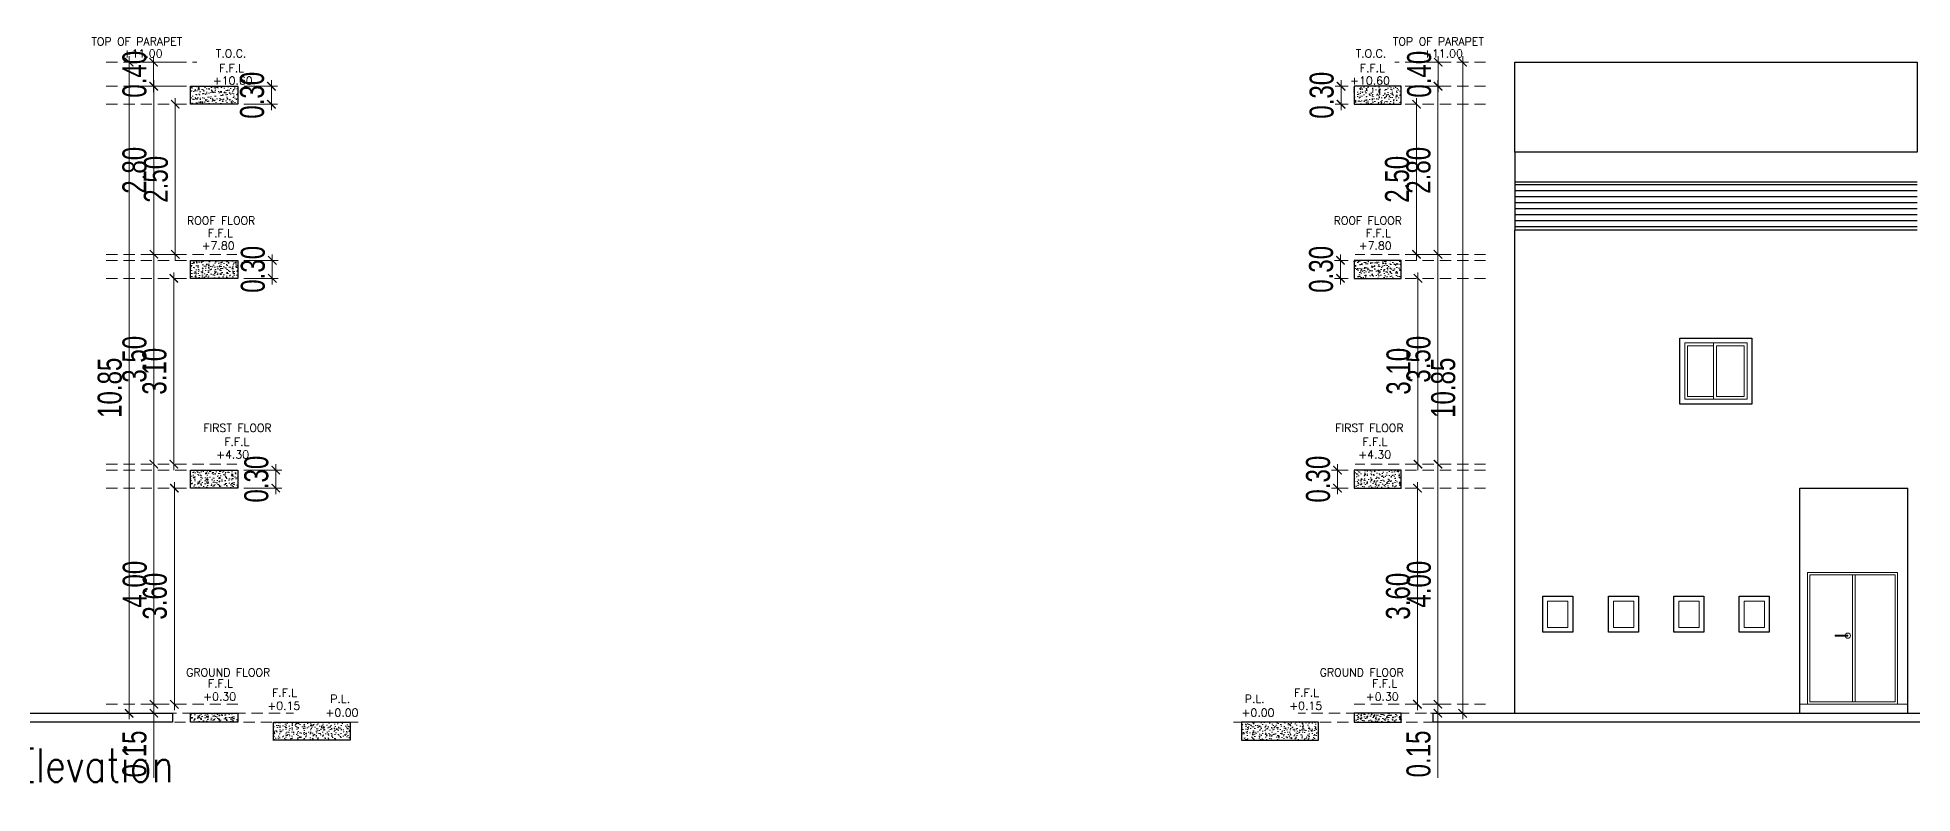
# Model space of a CAD drawing. Header units: millimetres. Extents: x -401 to 2889, y -234 to 146.
# Drawn here: x -353.53 to -322.3, y -150.54 to -137.95 of the extents above; entities that cross this region are included whole.
import ezdxf

# ---------------------------------------------------------------- set-up
doc = ezdxf.new("R2010")
doc.units = ezdxf.units.MM
doc.header["$LTSCALE"] = 3
doc.header["$MEASUREMENT"] = 0
for name, pattern in [('CACHE2', [0.1875, 0.125, -0.0625]), ('CONTINU', [0]), ('HIDDEN2', [0.1875, 0.125, -0.0625])]:
    doc.linetypes.add(name, pattern=pattern)
doc.layers.get('0').update_dxf_attribs({"color": 3, "lineweight": 9})
for name, color, linetype, lineweight in [('DIM-IN', 1, 'Continuous', 0), ('Drw - Arch - brick (0.30)', 30, 'CONTINU', 30), ('Drw - Arch - Glass (0.15)', 142, 'CONTINU', 15), ('Drw - Arch - Hidden (0.15)', 6, 'CACHE2', 15), ('Drw - Arch - Stairs (0.15)', 3, 'CONTINU', 15), ('hatch 2', 251, 'Continuous', 0), ('text', 7, 'Continuous', 0)]:
    doc.layers.add(name, color=color, linetype=linetype, lineweight=lineweight)
doc.styles.add('Drwazah english', font='sosa.shx', dxfattribs={"width": 0.75})
doc.styles.add('SIMPLEX8', font='simplex.shx', dxfattribs={"height": 8})
doc.styles.get("Standard").update_dxf_attribs({"font": 'simplex.shx', "width": 0.8})
doc.dimstyles.new('Arch 1-200m', dxfattribs={"dimscale": 2, "dimtxt": 0.2, "dimasz": 0.07, "dimexe": 0.05, "dimexo": 0.05, "dimgap": 0.03, "dimtad": 1, "dimzin": 1, "dimdsep": 46, "dimtxsty": 'Drwazah english', "dimblk": 'ARCHTICK', "dimcen": 0, "dimdle": 0.05, "dimclrd": 16, "dimclre": 16, "dimclrt": 16, "dimaunit": 2, "dimazin": 0, "dimtfac": 1, "dimtmove": 0, "dimatfit": 0, "dimldrblk": 'ARCHTICK', "dimfxl": 0.18, "dimtolj": 1, "dimtzin": 0, "dimlwd": 0, "dimlwe": 9, "dimarcsym": 2})
pattern_1 = [(50, (-256.1287, 0), (0.14345204, -0.01255043), [0.015, -0.165]), (355, (-256.1287, 0), (-0.02775027, 0.15043843), [0.012, -0.132]), (100.45144, (-256.11674, -0.00105), (0.11570177, 0.137888), [0.01274804, -0.14022842]), (46.1842, (-256.1287, 0.04), (0.21344827, -0.03310386), [0.0225, -0.2475]), (96.63564, (-256.1109, 0.03724), (0.1869324, 0.19482372), [0.01912207, -0.21034275]), (351.18416, (-256.1287, 0.04), (0.1869324, 0.19482372), [0.018, -0.198]), (21, (-256.1087, 0.03), (0.11938141, -0.08052378), [0.015, -0.165]), (326, (-256.1087, 0.03), (0.04866307, 0.14503001), [0.012, -0.132]), (71.451445, (-256.09875, 0.02329), (0.16804448, 0.06450623), [0.01274804, -0.14022842]), (37.5, (-256.128695, 0), (0.002431971, 0.066578771), [0, -0.1304, 0, -0.134, 0, -0.1325]), (7.5, (-256.128695, 0), (0.052613907, 0.078882342), [0, -0.0764, 0, -0.1274, 0, -0.0505]), (327.5, (-256.173295, 0), (0.106764487, -0.004510974), [0, -0.05, 0, -0.156, 0, -0.207]), (317.5, (-256.193295, 0), (0.116637234, 0.020020996), [0, -0.065, 0, -0.1036, 0, -0.147])]
pattern_2 = [(50, (-235.42123, 0), (0.14345204, -0.01255043), [0.015, -0.165]), (355, (-235.42123, 0), (-0.02775027, 0.15043843), [0.012, -0.132]), (100.45144, (-235.40927, -0.00105), (0.11570177, 0.137888), [0.01274804, -0.14022842]), (46.1842, (-235.42123, 0.04), (0.21344827, -0.03310386), [0.0225, -0.2475]), (96.63564, (-235.40344, 0.03724), (0.1869324, 0.19482372), [0.01912207, -0.21034275]), (351.18416, (-235.42123, 0.04), (0.1869324, 0.19482372), [0.018, -0.198]), (21, (-235.40123, 0.03), (0.11938141, -0.08052378), [0.015, -0.165]), (326, (-235.40123, 0.03), (0.04866307, 0.14503001), [0.012, -0.132]), (71.451445, (-235.39128, 0.02329), (0.16804448, 0.06450623), [0.01274804, -0.14022842]), (37.5, (-235.421225, 0), (0.002431971, 0.066578771), [0, -0.1304, 0, -0.134, 0, -0.1325]), (7.5, (-235.421225, 0), (0.052613907, 0.078882342), [0, -0.0764, 0, -0.1274, 0, -0.0505]), (327.5, (-235.465825, 0), (0.106764487, -0.004510974), [0, -0.05, 0, -0.156, 0, -0.207]), (317.5, (-235.485825, 0), (0.116637234, 0.020020996), [0, -0.065, 0, -0.1036, 0, -0.147])]

# ---------------------------------------------------------------- blocks, each defined once
blk = doc.blocks.new('_ArchTick')
at = {"color": 0, "linetype": 'ByBlock', "const_width": 0.15}
blk.add_lwpolyline([(-0.5, -0.5), (0.5, 0.5)], dxfattribs=at)
blk = doc.blocks.new('*D307')
at = {"layer": 'Defpoints', "color": 0, "transparency": 16777216}
for p in [(-351.591, -145.058), (-351.591, -145.058), (-351.719, -149.058)]:
    blk.add_point(p, dxfattribs=at)
at = {"layer": 'DIM-IN', "color": 16, "lineweight": 0, "transparency": 16777216}
blk.add_line((-351.591, -149.158), (-351.591, -144.958), dxfattribs=at)
at = {"layer": 'DIM-IN', "color": 16, "lineweight": 9, "transparency": 16777216}
blk.add_line((-351.619, -149.058), (-351.491, -149.058), dxfattribs=at)
at = {"layer": 'DIM-IN', "color": 16, "lineweight": 0, "transparency": 16777216, "xscale": 0.14, "yscale": 0.14, "zscale": 0.14}
for p, rotation in [((-351.591, -145.058), 90), ((-351.591, -149.058), 270)]:
    blk.add_blockref('_ArchTick', p, dxfattribs=dict(at, rotation=rotation))
at = {"layer": 'DIM-IN', "color": 16, "transparency": 16777216, "insert": (-351.908, -147.058), "char_height": 0.4, "attachment_point": 5, "rotation": 90, "style": 'Drwazah english'}
blk.add_mtext('\\A1;4.00', dxfattribs=at)
blk = doc.blocks.new('*D308')
at = {"layer": 'Defpoints', "color": 0, "transparency": 16777216}
for p in [(-351.591, -149.208), (-351.37, -149.058), (-351.37, -149.208)]:
    blk.add_point(p, dxfattribs=at)
at = {"layer": 'DIM-IN', "color": 16, "lineweight": 0, "transparency": 16777216}
for p, q in [((-351.591, -149.058), (-351.591, -148.918)), ((-351.591, -149.058), (-351.591, -149.208)), ((-351.591, -149.208), (-351.591, -150.283))]:
    blk.add_line(p, q, dxfattribs=at)
at = {"layer": 'DIM-IN', "color": 16, "lineweight": 9, "transparency": 16777216}
for p, q in [((-351.47, -149.058), (-351.691, -149.058)), ((-351.47, -149.208), (-351.691, -149.208))]:
    blk.add_line(p, q, dxfattribs=at)
at = {"layer": 'DIM-IN', "color": 16, "lineweight": 0, "transparency": 16777216, "xscale": 0.14, "yscale": 0.14, "zscale": 0.14}
for p, rotation in [((-351.591, -149.058), 270), ((-351.591, -149.208), 90)]:
    blk.add_blockref('_ArchTick', p, dxfattribs=dict(at, rotation=rotation))
at = {"layer": 'DIM-IN', "color": 16, "transparency": 16777216, "insert": (-351.913, -149.886), "char_height": 0.4, "attachment_point": 5, "rotation": 90, "style": 'Drwazah english'}
blk.add_mtext('\\A1;0.15', dxfattribs=at)
blk = doc.blocks.new('*D309')
at = {"layer": 'Defpoints', "color": 0, "transparency": 16777216}
for p in [(-351.082, -138.363), (-351.596, -138.763), (-351.012, -138.763)]:
    blk.add_point(p, dxfattribs=at)
at = {"layer": 'DIM-IN', "color": 16, "lineweight": 0, "transparency": 16777216}
blk.add_line((-351.596, -138.263), (-351.596, -138.863), dxfattribs=at)
at = {"layer": 'DIM-IN', "color": 16, "lineweight": 9, "transparency": 16777216}
for p, q in [((-351.182, -138.363), (-351.696, -138.363)), ((-351.112, -138.763), (-351.696, -138.763))]:
    blk.add_line(p, q, dxfattribs=at)
at = {"layer": 'DIM-IN', "color": 16, "lineweight": 0, "transparency": 16777216, "xscale": 0.14, "yscale": 0.14, "zscale": 0.14}
for p, rotation in [((-351.596, -138.363), 90), ((-351.596, -138.763), 270)]:
    blk.add_blockref('_ArchTick', p, dxfattribs=dict(at, rotation=rotation))
at = {"layer": 'DIM-IN', "color": 16, "transparency": 16777216, "insert": (-351.913, -138.563), "char_height": 0.4, "attachment_point": 5, "rotation": 90, "style": 'Drwazah english'}
blk.add_mtext('\\A1;0.40', dxfattribs=at)
blk = doc.blocks.new('*D303')
at = {"layer": 'Defpoints', "color": 0, "transparency": 16777216}
for p in [(-351.601, -141.563), (-351.591, -141.563), (-351.591, -145.058)]:
    blk.add_point(p, dxfattribs=at)
at = {"layer": 'DIM-IN', "color": 16, "lineweight": 0, "transparency": 16777216}
blk.add_line((-351.591, -145.158), (-351.591, -141.463), dxfattribs=at)
at = {"layer": 'DIM-IN', "color": 16, "lineweight": 9, "transparency": 16777216}
blk.add_line((-351.501, -141.563), (-351.491, -141.563), dxfattribs=at)
at = {"layer": 'DIM-IN', "color": 16, "lineweight": 0, "transparency": 16777216, "xscale": 0.14, "yscale": 0.14, "zscale": 0.14}
for p, rotation in [((-351.591, -141.563), 90), ((-351.591, -145.058), 270)]:
    blk.add_blockref('_ArchTick', p, dxfattribs=dict(at, rotation=rotation))
at = {"layer": 'DIM-IN', "color": 16, "transparency": 16777216, "insert": (-351.913, -143.311), "char_height": 0.4, "attachment_point": 5, "rotation": 90, "style": 'Drwazah english'}
blk.add_mtext('\\A1;3.50', dxfattribs=at)
blk = doc.blocks.new('*D304')
at = {"layer": 'Defpoints', "color": 0, "transparency": 16777216}
for p in [(-351.591, -138.763), (-351.583, -138.763), (-351.21, -141.563)]:
    blk.add_point(p, dxfattribs=at)
at = {"layer": 'DIM-IN', "color": 16, "lineweight": 0, "transparency": 16777216}
blk.add_line((-351.591, -141.663), (-351.591, -138.663), dxfattribs=at)
at = {"layer": 'DIM-IN', "color": 16, "lineweight": 9, "transparency": 16777216}
for p, q in [((-351.683, -138.763), (-351.691, -138.763)), ((-351.31, -141.563), (-351.691, -141.563))]:
    blk.add_line(p, q, dxfattribs=at)
at = {"layer": 'DIM-IN', "color": 16, "lineweight": 0, "transparency": 16777216, "xscale": 0.14, "yscale": 0.14, "zscale": 0.14}
for p, rotation in [((-351.591, -138.763), 90), ((-351.591, -141.563), 270)]:
    blk.add_blockref('_ArchTick', p, dxfattribs=dict(at, rotation=rotation))
at = {"layer": 'DIM-IN', "color": 16, "transparency": 16777216, "insert": (-351.913, -140.163), "char_height": 0.4, "attachment_point": 5, "rotation": 90, "style": 'Drwazah english'}
blk.add_mtext('\\A1;2.80', dxfattribs=at)
blk = doc.blocks.new('*D310')
at = {"layer": 'Defpoints', "color": 0, "transparency": 16777216}
for p in [(-350.195, -145.158), (-349.561, -145.158), (-350.195, -145.458)]:
    blk.add_point(p, dxfattribs=at)
at = {"layer": 'DIM-IN', "color": 16, "lineweight": 9, "transparency": 16777216}
for p, q in [((-350.095, -145.158), (-349.461, -145.158)), ((-350.095, -145.458), (-349.461, -145.458))]:
    blk.add_line(p, q, dxfattribs=at)
at = {"layer": 'DIM-IN', "color": 16, "lineweight": 0, "transparency": 16777216}
blk.add_line((-349.561, -145.558), (-349.561, -145.058), dxfattribs=at)
at = {"layer": 'DIM-IN', "color": 16, "lineweight": 0, "transparency": 16777216, "xscale": 0.14, "yscale": 0.14, "zscale": 0.14}
for p, rotation in [((-349.561, -145.158), 90), ((-349.561, -145.458), 270)]:
    blk.add_blockref('_ArchTick', p, dxfattribs=dict(at, rotation=rotation))
at = {"layer": 'DIM-IN', "color": 16, "transparency": 16777216, "insert": (-349.883, -145.308), "char_height": 0.4, "attachment_point": 5, "rotation": 90, "style": 'Drwazah english'}
blk.add_mtext('\\A1;0.30', dxfattribs=at)
blk = doc.blocks.new('*D311')
at = {"layer": 'Defpoints', "color": 0, "transparency": 16777216}
for p in [(-350.195, -141.663), (-349.619, -141.663), (-350.195, -141.963)]:
    blk.add_point(p, dxfattribs=at)
at = {"layer": 'DIM-IN', "color": 16, "lineweight": 9, "transparency": 16777216}
for p, q in [((-350.095, -141.663), (-349.519, -141.663)), ((-350.095, -141.963), (-349.519, -141.963))]:
    blk.add_line(p, q, dxfattribs=at)
at = {"layer": 'DIM-IN', "color": 16, "lineweight": 0, "transparency": 16777216}
blk.add_line((-349.619, -142.063), (-349.619, -141.563), dxfattribs=at)
at = {"layer": 'DIM-IN', "color": 16, "lineweight": 0, "transparency": 16777216, "xscale": 0.14, "yscale": 0.14, "zscale": 0.14}
for p, rotation in [((-349.619, -141.663), 90), ((-349.619, -141.963), 270)]:
    blk.add_blockref('_ArchTick', p, dxfattribs=dict(at, rotation=rotation))
at = {"layer": 'DIM-IN', "color": 16, "transparency": 16777216, "insert": (-349.941, -141.813), "char_height": 0.4, "attachment_point": 5, "rotation": 90, "style": 'Drwazah english'}
blk.add_mtext('\\A1;0.30', dxfattribs=at)
blk = doc.blocks.new('*D312')
at = {"layer": 'Defpoints', "color": 0, "transparency": 16777216}
for p in [(-350.195, -138.763), (-349.633, -138.763), (-350.195, -139.063)]:
    blk.add_point(p, dxfattribs=at)
at = {"layer": 'DIM-IN', "color": 16, "lineweight": 0, "transparency": 16777216}
blk.add_line((-349.633, -139.163), (-349.633, -138.663), dxfattribs=at)
at = {"layer": 'DIM-IN', "color": 16, "lineweight": 9, "transparency": 16777216}
for p, q in [((-350.095, -138.763), (-349.533, -138.763)), ((-350.095, -139.063), (-349.533, -139.063))]:
    blk.add_line(p, q, dxfattribs=at)
at = {"layer": 'DIM-IN', "color": 16, "lineweight": 0, "transparency": 16777216, "xscale": 0.14, "yscale": 0.14, "zscale": 0.14}
for p, rotation in [((-349.633, -138.763), 90), ((-349.633, -139.063), 270)]:
    blk.add_blockref('_ArchTick', p, dxfattribs=dict(at, rotation=rotation))
at = {"layer": 'DIM-IN', "color": 16, "transparency": 16777216, "insert": (-349.954, -138.913), "char_height": 0.4, "attachment_point": 5, "rotation": 90, "style": 'Drwazah english'}
blk.add_mtext('\\A1;0.30', dxfattribs=at)
blk = doc.blocks.new('*D305')
at = {"layer": 'Defpoints', "color": 0, "transparency": 16777216}
for p in [(-351.256, -139.063), (-351.234, -139.063), (-351.02, -141.563)]:
    blk.add_point(p, dxfattribs=at)
at = {"layer": 'DIM-IN', "color": 16, "lineweight": 0, "transparency": 16777216}
blk.add_line((-351.234, -141.663), (-351.234, -138.963), dxfattribs=at)
at = {"layer": 'DIM-IN', "color": 16, "lineweight": 9, "transparency": 16777216}
for p, q in [((-351.156, -139.063), (-351.134, -139.063)), ((-351.12, -141.563), (-351.334, -141.563))]:
    blk.add_line(p, q, dxfattribs=at)
at = {"layer": 'DIM-IN', "color": 16, "lineweight": 0, "transparency": 16777216, "xscale": 0.14, "yscale": 0.14, "zscale": 0.14}
for p, rotation in [((-351.234, -139.063), 90), ((-351.234, -141.563), 270)]:
    blk.add_blockref('_ArchTick', p, dxfattribs=dict(at, rotation=rotation))
at = {"layer": 'DIM-IN', "color": 16, "transparency": 16777216, "insert": (-351.556, -140.313), "char_height": 0.4, "attachment_point": 5, "rotation": 90, "style": 'Drwazah english'}
blk.add_mtext('\\A1;2.50', dxfattribs=at)
blk = doc.blocks.new('*D306')
at = {"layer": 'Defpoints', "color": 0, "transparency": 16777216}
for p in [(-351.258, -141.963), (-351.258, -141.963), (-351.258, -145.058)]:
    blk.add_point(p, dxfattribs=at)
at = {"layer": 'DIM-IN', "color": 16, "lineweight": 0, "transparency": 16777216}
blk.add_line((-351.258, -145.158), (-351.258, -141.863), dxfattribs=at)
at = {"layer": 'DIM-IN', "color": 16, "lineweight": 0, "transparency": 16777216, "xscale": 0.14, "yscale": 0.14, "zscale": 0.14}
for p, rotation in [((-351.258, -141.963), 90), ((-351.258, -145.058), 270)]:
    blk.add_blockref('_ArchTick', p, dxfattribs=dict(at, rotation=rotation))
at = {"layer": 'DIM-IN', "color": 16, "transparency": 16777216, "insert": (-351.58, -143.511), "char_height": 0.4, "attachment_point": 5, "rotation": 90, "style": 'Drwazah english'}
blk.add_mtext('\\A1;3.10', dxfattribs=at)
blk = doc.blocks.new('*D302')
at = {"layer": 'Defpoints', "color": 0, "transparency": 16777216}
for p in [(-351.254, -145.458), (-351.254, -149.058), (-351.25, -149.058)]:
    blk.add_point(p, dxfattribs=at)
at = {"layer": 'DIM-IN', "color": 16, "lineweight": 0, "transparency": 16777216}
blk.add_line((-351.25, -145.358), (-351.25, -149.158), dxfattribs=at)
at = {"layer": 'DIM-IN', "color": 16, "lineweight": 9, "transparency": 16777216}
for p, q in [((-351.154, -145.458), (-351.15, -145.458)), ((-351.154, -149.058), (-351.15, -149.058))]:
    blk.add_line(p, q, dxfattribs=at)
at = {"layer": 'DIM-IN', "color": 16, "lineweight": 0, "transparency": 16777216, "xscale": 0.14, "yscale": 0.14, "zscale": 0.14}
for p, rotation in [((-351.25, -145.458), 90), ((-351.25, -149.058), 270)]:
    blk.add_blockref('_ArchTick', p, dxfattribs=dict(at, rotation=rotation))
at = {"layer": 'DIM-IN', "color": 16, "transparency": 16777216, "insert": (-351.573, -147.258), "char_height": 0.4, "attachment_point": 5, "rotation": 90, "style": 'Drwazah english'}
blk.add_mtext('\\A1;3.60', dxfattribs=at)
blk = doc.blocks.new('*D301')
at = {"layer": 'Defpoints', "color": 0, "transparency": 16777216}
for p in [(-352.009, -138.363), (-352.009, -149.208), (-352.003, -149.208)]:
    blk.add_point(p, dxfattribs=at)
at = {"layer": 'DIM-IN', "color": 16, "lineweight": 0, "transparency": 16777216}
blk.add_line((-352.003, -138.263), (-352.003, -149.308), dxfattribs=at)
at = {"layer": 'DIM-IN', "color": 16, "lineweight": 9, "transparency": 16777216}
for p, q in [((-351.909, -138.363), (-351.903, -138.363)), ((-351.909, -149.208), (-351.903, -149.208))]:
    blk.add_line(p, q, dxfattribs=at)
at = {"layer": 'DIM-IN', "color": 16, "lineweight": 0, "transparency": 16777216, "xscale": 0.14, "yscale": 0.14, "zscale": 0.14}
for p, rotation in [((-352.003, -138.363), 90), ((-352.003, -149.208), 270)]:
    blk.add_blockref('_ArchTick', p, dxfattribs=dict(at, rotation=rotation))
at = {"layer": 'DIM-IN', "color": 16, "transparency": 16777216, "insert": (-352.325, -143.786), "char_height": 0.4, "attachment_point": 5, "rotation": 90, "style": 'Drwazah english'}
blk.add_mtext('\\A1;10.85', dxfattribs=at)
blk = doc.blocks.new('*D319')
at = {"layer": 'Defpoints', "color": 0, "transparency": 16777216}
for p in [(-330.202, -145.058), (-330.202, -145.058), (-330.075, -149.058)]:
    blk.add_point(p, dxfattribs=at)
at = {"layer": 'DIM-IN', "color": 16, "lineweight": 0, "transparency": 16777216}
blk.add_line((-330.202, -149.158), (-330.202, -144.958), dxfattribs=at)
at = {"layer": 'DIM-IN', "color": 16, "lineweight": 9, "transparency": 16777216}
blk.add_line((-330.175, -149.058), (-330.302, -149.058), dxfattribs=at)
at = {"layer": 'DIM-IN', "color": 16, "lineweight": 0, "transparency": 16777216, "xscale": 0.14, "yscale": 0.14, "zscale": 0.14}
for p, rotation in [((-330.202, -145.058), 90), ((-330.202, -149.058), 270)]:
    blk.add_blockref('_ArchTick', p, dxfattribs=dict(at, rotation=rotation))
at = {"layer": 'DIM-IN', "color": 16, "transparency": 16777216, "insert": (-330.518, -147.058), "char_height": 0.4, "attachment_point": 5, "rotation": 90, "style": 'Drwazah english'}
blk.add_mtext('\\A1;4.00', dxfattribs=at)
blk = doc.blocks.new('*D320')
at = {"layer": 'Defpoints', "color": 0, "transparency": 16777216}
for p in [(-330.424, -149.058), (-330.424, -149.208), (-330.202, -149.208)]:
    blk.add_point(p, dxfattribs=at)
at = {"layer": 'DIM-IN', "color": 16, "lineweight": 0, "transparency": 16777216}
for p, q in [((-330.202, -149.058), (-330.202, -148.918)), ((-330.202, -149.058), (-330.202, -149.208)), ((-330.202, -149.208), (-330.202, -150.283))]:
    blk.add_line(p, q, dxfattribs=at)
at = {"layer": 'DIM-IN', "color": 16, "lineweight": 9, "transparency": 16777216}
for p, q in [((-330.324, -149.058), (-330.102, -149.058)), ((-330.324, -149.208), (-330.102, -149.208))]:
    blk.add_line(p, q, dxfattribs=at)
at = {"layer": 'DIM-IN', "color": 16, "lineweight": 0, "transparency": 16777216, "xscale": 0.14, "yscale": 0.14, "zscale": 0.14}
for p, rotation in [((-330.202, -149.058), 270), ((-330.202, -149.208), 90)]:
    blk.add_blockref('_ArchTick', p, dxfattribs=dict(at, rotation=rotation))
at = {"layer": 'DIM-IN', "color": 16, "transparency": 16777216, "insert": (-330.524, -149.886), "char_height": 0.4, "attachment_point": 5, "rotation": 90, "style": 'Drwazah english'}
blk.add_mtext('\\A1;0.15', dxfattribs=at)
blk = doc.blocks.new('*D321')
at = {"layer": 'Defpoints', "color": 0, "transparency": 16777216}
for p in [(-330.712, -138.363), (-330.782, -138.763), (-330.197, -138.763)]:
    blk.add_point(p, dxfattribs=at)
at = {"layer": 'DIM-IN', "color": 16, "lineweight": 0, "transparency": 16777216}
blk.add_line((-330.197, -138.263), (-330.197, -138.863), dxfattribs=at)
at = {"layer": 'DIM-IN', "color": 16, "lineweight": 9, "transparency": 16777216}
for p, q in [((-330.612, -138.363), (-330.097, -138.363)), ((-330.682, -138.763), (-330.097, -138.763))]:
    blk.add_line(p, q, dxfattribs=at)
at = {"layer": 'DIM-IN', "color": 16, "lineweight": 0, "transparency": 16777216, "xscale": 0.14, "yscale": 0.14, "zscale": 0.14}
for p, rotation in [((-330.197, -138.363), 90), ((-330.197, -138.763), 270)]:
    blk.add_blockref('_ArchTick', p, dxfattribs=dict(at, rotation=rotation))
at = {"layer": 'DIM-IN', "color": 16, "transparency": 16777216, "insert": (-330.513, -138.563), "char_height": 0.4, "attachment_point": 5, "rotation": 90, "style": 'Drwazah english'}
blk.add_mtext('\\A1;0.40', dxfattribs=at)
blk = doc.blocks.new('*D315')
at = {"layer": 'Defpoints', "color": 0, "transparency": 16777216}
for p in [(-330.202, -141.563), (-330.192, -141.563), (-330.202, -145.058)]:
    blk.add_point(p, dxfattribs=at)
at = {"layer": 'DIM-IN', "color": 16, "lineweight": 0, "transparency": 16777216}
blk.add_line((-330.202, -145.158), (-330.202, -141.463), dxfattribs=at)
at = {"layer": 'DIM-IN', "color": 16, "lineweight": 9, "transparency": 16777216}
blk.add_line((-330.292, -141.563), (-330.302, -141.563), dxfattribs=at)
at = {"layer": 'DIM-IN', "color": 16, "lineweight": 0, "transparency": 16777216, "xscale": 0.14, "yscale": 0.14, "zscale": 0.14}
for p, rotation in [((-330.202, -141.563), 90), ((-330.202, -145.058), 270)]:
    blk.add_blockref('_ArchTick', p, dxfattribs=dict(at, rotation=rotation))
at = {"layer": 'DIM-IN', "color": 16, "transparency": 16777216, "insert": (-330.524, -143.311), "char_height": 0.4, "attachment_point": 5, "rotation": 90, "style": 'Drwazah english'}
blk.add_mtext('\\A1;3.50', dxfattribs=at)
blk = doc.blocks.new('*D316')
at = {"layer": 'Defpoints', "color": 0, "transparency": 16777216}
for p in [(-330.211, -138.763), (-330.202, -138.763), (-330.584, -141.563)]:
    blk.add_point(p, dxfattribs=at)
at = {"layer": 'DIM-IN', "color": 16, "lineweight": 0, "transparency": 16777216}
blk.add_line((-330.202, -141.663), (-330.202, -138.663), dxfattribs=at)
at = {"layer": 'DIM-IN', "color": 16, "lineweight": 9, "transparency": 16777216}
for p, q in [((-330.111, -138.763), (-330.102, -138.763)), ((-330.484, -141.563), (-330.102, -141.563))]:
    blk.add_line(p, q, dxfattribs=at)
at = {"layer": 'DIM-IN', "color": 16, "lineweight": 0, "transparency": 16777216, "xscale": 0.14, "yscale": 0.14, "zscale": 0.14}
for p, rotation in [((-330.202, -138.763), 90), ((-330.202, -141.563), 270)]:
    blk.add_blockref('_ArchTick', p, dxfattribs=dict(at, rotation=rotation))
at = {"layer": 'DIM-IN', "color": 16, "transparency": 16777216, "insert": (-330.524, -140.163), "char_height": 0.4, "attachment_point": 5, "rotation": 90, "style": 'Drwazah english'}
blk.add_mtext('\\A1;2.80', dxfattribs=at)
blk = doc.blocks.new('*D322')
at = {"layer": 'Defpoints', "color": 0, "transparency": 16777216}
for p in [(-331.875, -145.158), (-331.599, -145.158), (-331.599, -145.458)]:
    blk.add_point(p, dxfattribs=at)
at = {"layer": 'DIM-IN', "color": 16, "lineweight": 9, "transparency": 16777216}
for p, q in [((-331.699, -145.158), (-331.975, -145.158)), ((-331.699, -145.458), (-331.975, -145.458))]:
    blk.add_line(p, q, dxfattribs=at)
at = {"layer": 'DIM-IN', "color": 16, "lineweight": 0, "transparency": 16777216}
blk.add_line((-331.875, -145.558), (-331.875, -145.058), dxfattribs=at)
at = {"layer": 'DIM-IN', "color": 16, "lineweight": 0, "transparency": 16777216, "xscale": 0.14, "yscale": 0.14, "zscale": 0.14}
for p, rotation in [((-331.875, -145.158), 90), ((-331.875, -145.458), 270)]:
    blk.add_blockref('_ArchTick', p, dxfattribs=dict(at, rotation=rotation))
at = {"layer": 'DIM-IN', "color": 16, "transparency": 16777216, "insert": (-332.197, -145.308), "char_height": 0.4, "attachment_point": 5, "rotation": 90, "style": 'Drwazah english'}
blk.add_mtext('\\A1;0.30', dxfattribs=at)
blk = doc.blocks.new('*D323')
at = {"layer": 'Defpoints', "color": 0, "transparency": 16777216}
for p in [(-331.825, -141.663), (-331.599, -141.663), (-331.599, -141.963)]:
    blk.add_point(p, dxfattribs=at)
at = {"layer": 'DIM-IN', "color": 16, "lineweight": 9, "transparency": 16777216}
for p, q in [((-331.699, -141.663), (-331.925, -141.663)), ((-331.699, -141.963), (-331.925, -141.963))]:
    blk.add_line(p, q, dxfattribs=at)
at = {"layer": 'DIM-IN', "color": 16, "lineweight": 0, "transparency": 16777216}
blk.add_line((-331.825, -142.063), (-331.825, -141.563), dxfattribs=at)
at = {"layer": 'DIM-IN', "color": 16, "lineweight": 0, "transparency": 16777216, "xscale": 0.14, "yscale": 0.14, "zscale": 0.14}
for p, rotation in [((-331.825, -141.663), 90), ((-331.825, -141.963), 270)]:
    blk.add_blockref('_ArchTick', p, dxfattribs=dict(at, rotation=rotation))
at = {"layer": 'DIM-IN', "color": 16, "transparency": 16777216, "insert": (-332.147, -141.813), "char_height": 0.4, "attachment_point": 5, "rotation": 90, "style": 'Drwazah english'}
blk.add_mtext('\\A1;0.30', dxfattribs=at)
blk = doc.blocks.new('*D324')
at = {"layer": 'Defpoints', "color": 0, "transparency": 16777216}
for p in [(-331.815, -138.763), (-331.599, -138.763), (-331.599, -139.063)]:
    blk.add_point(p, dxfattribs=at)
at = {"layer": 'DIM-IN', "color": 16, "lineweight": 0, "transparency": 16777216}
blk.add_line((-331.815, -139.163), (-331.815, -138.663), dxfattribs=at)
at = {"layer": 'DIM-IN', "color": 16, "lineweight": 9, "transparency": 16777216}
for p, q in [((-331.699, -138.763), (-331.915, -138.763)), ((-331.699, -139.063), (-331.915, -139.063))]:
    blk.add_line(p, q, dxfattribs=at)
at = {"layer": 'DIM-IN', "color": 16, "lineweight": 0, "transparency": 16777216, "xscale": 0.14, "yscale": 0.14, "zscale": 0.14}
for p, rotation in [((-331.815, -138.763), 90), ((-331.815, -139.063), 270)]:
    blk.add_blockref('_ArchTick', p, dxfattribs=dict(at, rotation=rotation))
at = {"layer": 'DIM-IN', "color": 16, "transparency": 16777216, "insert": (-332.137, -138.913), "char_height": 0.4, "attachment_point": 5, "rotation": 90, "style": 'Drwazah english'}
blk.add_mtext('\\A1;0.30', dxfattribs=at)
blk = doc.blocks.new('*D317')
at = {"layer": 'Defpoints', "color": 0, "transparency": 16777216}
for p in [(-330.559, -139.063), (-330.537, -139.063), (-330.773, -141.563)]:
    blk.add_point(p, dxfattribs=at)
at = {"layer": 'DIM-IN', "color": 16, "lineweight": 0, "transparency": 16777216}
blk.add_line((-330.559, -141.663), (-330.559, -138.963), dxfattribs=at)
at = {"layer": 'DIM-IN', "color": 16, "lineweight": 9, "transparency": 16777216}
for p, q in [((-330.637, -139.063), (-330.659, -139.063)), ((-330.673, -141.563), (-330.459, -141.563))]:
    blk.add_line(p, q, dxfattribs=at)
at = {"layer": 'DIM-IN', "color": 16, "lineweight": 0, "transparency": 16777216, "xscale": 0.14, "yscale": 0.14, "zscale": 0.14}
for p, rotation in [((-330.559, -139.063), 90), ((-330.559, -141.563), 270)]:
    blk.add_blockref('_ArchTick', p, dxfattribs=dict(at, rotation=rotation))
at = {"layer": 'DIM-IN', "color": 16, "transparency": 16777216, "insert": (-330.881, -140.313), "char_height": 0.4, "attachment_point": 5, "rotation": 90, "style": 'Drwazah english'}
blk.add_mtext('\\A1;2.50', dxfattribs=at)
blk = doc.blocks.new('*D318')
at = {"layer": 'Defpoints', "color": 0, "transparency": 16777216}
for p in [(-330.535, -141.963), (-330.535, -141.963), (-330.535, -145.058)]:
    blk.add_point(p, dxfattribs=at)
at = {"layer": 'DIM-IN', "color": 16, "lineweight": 0, "transparency": 16777216}
blk.add_line((-330.535, -145.158), (-330.535, -141.863), dxfattribs=at)
at = {"layer": 'DIM-IN', "color": 16, "lineweight": 0, "transparency": 16777216, "xscale": 0.14, "yscale": 0.14, "zscale": 0.14}
for p, rotation in [((-330.535, -141.963), 90), ((-330.535, -145.058), 270)]:
    blk.add_blockref('_ArchTick', p, dxfattribs=dict(at, rotation=rotation))
at = {"layer": 'DIM-IN', "color": 16, "transparency": 16777216, "insert": (-330.857, -143.511), "char_height": 0.4, "attachment_point": 5, "rotation": 90, "style": 'Drwazah english'}
blk.add_mtext('\\A1;3.10', dxfattribs=at)
blk = doc.blocks.new('*D314')
at = {"layer": 'Defpoints', "color": 0, "transparency": 16777216}
for p in [(-330.54, -145.458), (-330.543, -149.058), (-330.54, -149.058)]:
    blk.add_point(p, dxfattribs=at)
at = {"layer": 'DIM-IN', "color": 16, "lineweight": 9, "transparency": 16777216}
for p, q in [((-330.64, -145.458), (-330.643, -145.458)), ((-330.64, -149.058), (-330.643, -149.058))]:
    blk.add_line(p, q, dxfattribs=at)
at = {"layer": 'DIM-IN', "color": 16, "lineweight": 0, "transparency": 16777216}
blk.add_line((-330.543, -145.358), (-330.543, -149.158), dxfattribs=at)
at = {"layer": 'DIM-IN', "color": 16, "lineweight": 0, "transparency": 16777216, "xscale": 0.14, "yscale": 0.14, "zscale": 0.14}
for p, rotation in [((-330.543, -145.458), 90), ((-330.543, -149.058), 270)]:
    blk.add_blockref('_ArchTick', p, dxfattribs=dict(at, rotation=rotation))
at = {"layer": 'DIM-IN', "color": 16, "transparency": 16777216, "insert": (-330.865, -147.258), "char_height": 0.4, "attachment_point": 5, "rotation": 90, "style": 'Drwazah english'}
blk.add_mtext('\\A1;3.60', dxfattribs=at)
blk = doc.blocks.new('*D313')
at = {"layer": 'Defpoints', "color": 0, "transparency": 16777216}
for p in [(-329.784, -138.363), (-329.79, -149.208), (-329.784, -149.208)]:
    blk.add_point(p, dxfattribs=at)
at = {"layer": 'DIM-IN', "color": 16, "lineweight": 0, "transparency": 16777216}
blk.add_line((-329.79, -138.263), (-329.79, -149.308), dxfattribs=at)
at = {"layer": 'DIM-IN', "color": 16, "lineweight": 9, "transparency": 16777216}
for p, q in [((-329.884, -138.363), (-329.89, -138.363)), ((-329.884, -149.208), (-329.89, -149.208))]:
    blk.add_line(p, q, dxfattribs=at)
at = {"layer": 'DIM-IN', "color": 16, "lineweight": 0, "transparency": 16777216, "xscale": 0.14, "yscale": 0.14, "zscale": 0.14}
for p, rotation in [((-329.79, -138.363), 90), ((-329.79, -149.208), 270)]:
    blk.add_blockref('_ArchTick', p, dxfattribs=dict(at, rotation=rotation))
at = {"layer": 'DIM-IN', "color": 16, "transparency": 16777216, "insert": (-330.112, -143.786), "char_height": 0.4, "attachment_point": 5, "rotation": 90, "style": 'Drwazah english'}
blk.add_mtext('\\A1;10.85', dxfattribs=at)

msp = doc.modelspace()

# ---------------------------------------------------------------- hatches: boundary and pattern name
at = {"layer": 'Defpoints', "true_color": 0x636466}
h = msp.add_hatch(dxfattribs=at)
h.set_pattern_fill('ANSI31', color=251, scale=0.8, angle=135)
h.set_pattern_definition([(180, (-178.65459, -6e-14), (-7e-18, -0.1), [])])
h.paths.add_polyline_path([(-322.222, -141.163), (-322.222, -140.363), (-328.922, -140.363), (-328.922, -141.163)])
at = {"layer": 'hatch 2'}
h = msp.add_hatch(dxfattribs=at)
h.set_pattern_fill('AR-CONC', color=251, scale=0.02)
h.set_pattern_definition(pattern_1)
h.paths.add_polyline_path([(-350.195, -139.063), (-350.195, -138.763), (-350.979, -138.763), (-350.979, -139.063)])
h = msp.add_hatch(dxfattribs=at)
h.set_pattern_fill('AR-CONC', color=251, scale=0.02)
h.set_pattern_definition(pattern_2)
h.paths.add_polyline_path([(-330.814, -139.063), (-330.814, -138.763), (-331.599, -138.763), (-331.599, -139.063)])
h = msp.add_hatch(dxfattribs=at)
h.set_pattern_fill('AR-CONC', color=251, scale=0.02)
h.set_pattern_definition(pattern_1)
h.paths.add_polyline_path([(-350.195, -141.963), (-350.195, -141.663), (-350.979, -141.663), (-350.979, -141.963)])
h = msp.add_hatch(dxfattribs=at)
h.set_pattern_fill('AR-CONC', color=251, scale=0.02)
h.set_pattern_definition(pattern_2)
h.paths.add_polyline_path([(-330.814, -141.963), (-330.814, -141.663), (-331.599, -141.663), (-331.599, -141.963)])
h = msp.add_hatch(dxfattribs=at)
h.set_pattern_fill('AR-CONC', color=251, scale=0.02)
h.set_pattern_definition(pattern_1)
h.paths.add_polyline_path([(-350.195, -145.458), (-350.195, -145.158), (-350.979, -145.158), (-350.979, -145.458)])
h = msp.add_hatch(dxfattribs=at)
h.set_pattern_fill('AR-CONC', color=251, scale=0.02)
h.set_pattern_definition(pattern_2)
h.paths.add_polyline_path([(-330.814, -145.458), (-330.814, -145.158), (-331.599, -145.158), (-331.599, -145.458)])
h = msp.add_hatch(dxfattribs=at)
h.set_pattern_fill('AR-CONC', color=251, scale=0.02)
h.set_pattern_definition([(50, (-256.1287, -3.9), (0.14345204, -0.01255043), [0.015, -0.165]), (355, (-256.1287, -3.9), (-0.02775027, 0.15043843), [0.012, -0.132]), (100.45144, (-256.11674, -3.90105), (0.11570177, 0.137888), [0.01274804, -0.14022842]), (46.1842, (-256.1287, -3.86), (0.21344827, -0.03310386), [0.0225, -0.2475]), (96.63564, (-256.1109, -3.86276), (0.1869324, 0.19482372), [0.01912207, -0.21034275]), (351.18416, (-256.1287, -3.86), (0.1869324, 0.19482372), [0.018, -0.198]), (21, (-256.1087, -3.87), (0.11938141, -0.08052378), [0.015, -0.165]), (326, (-256.1087, -3.87), (0.04866307, 0.14503001), [0.012, -0.132]), (71.451445, (-256.09875, -3.87671), (0.16804448, 0.06450623), [0.01274804, -0.14022842]), (37.5, (-256.128695, -3.9), (0.002431971, 0.066578771), [0, -0.1304, 0, -0.134, 0, -0.1325]), (7.5, (-256.128695, -3.9), (0.052613907, 0.078882342), [0, -0.0764, 0, -0.1274, 0, -0.0505]), (327.5, (-256.173295, -3.9), (0.106764487, -0.004510974), [0, -0.05, 0, -0.156, 0, -0.207]), (317.5, (-256.193295, -3.9), (0.116637234, 0.020020996), [0, -0.065, 0, -0.1036, 0, -0.147])])
h.paths.add_polyline_path([(-350.979, -149.208), (-350.979, -149.358), (-350.195, -149.358), (-350.195, -149.208)])
h = msp.add_hatch(dxfattribs=at)
h.set_pattern_fill('AR-CONC', color=251, scale=0.02)
h.set_pattern_definition([(50, (-235.42123, -3.9), (0.14345204, -0.01255043), [0.015, -0.165]), (355, (-235.42123, -3.9), (-0.02775027, 0.15043843), [0.012, -0.132]), (100.45144, (-235.40927, -3.90105), (0.11570177, 0.137888), [0.01274804, -0.14022842]), (46.1842, (-235.42123, -3.86), (0.21344827, -0.03310386), [0.0225, -0.2475]), (96.63564, (-235.40344, -3.86276), (0.1869324, 0.19482372), [0.01912207, -0.21034275]), (351.18416, (-235.42123, -3.86), (0.1869324, 0.19482372), [0.018, -0.198]), (21, (-235.40123, -3.87), (0.11938141, -0.08052378), [0.015, -0.165]), (326, (-235.40123, -3.87), (0.04866307, 0.14503001), [0.012, -0.132]), (71.451445, (-235.39128, -3.87671), (0.16804448, 0.06450623), [0.01274804, -0.14022842]), (37.5, (-235.421225, -3.9), (0.002431971, 0.066578771), [0, -0.1304, 0, -0.134, 0, -0.1325]), (7.5, (-235.421225, -3.9), (0.052613907, 0.078882342), [0, -0.0764, 0, -0.1274, 0, -0.0505]), (327.5, (-235.465825, -3.9), (0.106764487, -0.004510974), [0, -0.05, 0, -0.156, 0, -0.207]), (317.5, (-235.485825, -3.9), (0.116637234, 0.020020996), [0, -0.065, 0, -0.1036, 0, -0.147])])
h.paths.add_polyline_path([(-331.599, -149.208), (-331.599, -149.358), (-330.814, -149.358), (-330.814, -149.208)])
h = msp.add_hatch(dxfattribs=at)
h.set_pattern_fill('AR-CONC', color=251, scale=0.02)
h.set_pattern_definition([(50, (-1015.59043, 447.66735), (0.143452037, -0.012550427), [0.015, -0.165]), (355, (-1015.59043, 447.66735), (-0.027750267, 0.150438427), [0.012, -0.132]), (100.451444, (-1015.57848, 447.66631), (0.11570177, 0.137887998), [0.012748038, -0.140228422]), (46.1842, (-1015.59043, 447.70735), (0.213448266, -0.033103856), [0.0225, -0.2475]), (96.635635, (-1015.57264, 447.7046), (0.18693239, 0.19482372), [0.01912207, -0.21034275]), (351.184164, (-1015.59043, 447.70735), (0.18693239, 0.19482372), [0.018, -0.198]), (21, (-1015.57043, 447.69735), (0.11938141, -0.080523778), [0.015, -0.165]), (326, (-1015.57043, 447.69735), (0.048663066, 0.14503001), [0.012, -0.132]), (71.451445, (-1015.56048, 447.69064), (0.168044475, 0.06450623), [0.012748038, -0.140228422]), (37.5, (-1015.59043, 447.667353), (0.002431971, 0.0665787708), [0, -0.1304, 0, -0.134, 0, -0.1325]), (7.5, (-1015.59043, 447.66735), (0.0526139075, 0.0788823424), [0, -0.0764, 0, -0.1274, 0, -0.0505]), (327.5, (-1015.63503, 447.667353), (0.1067644872, -0.0045109743), [0, -0.05, 0, -0.156, 0, -0.207]), (317.5, (-1015.65503, 447.66735), (0.116637234, 0.020020996), [0, -0.065, 0, -0.1036, 0, -0.147])])
h.paths.add_polyline_path([(-349.599, -149.658), (-349.599, -149.358), (-348.321, -149.358), (-348.321, -149.658)])
h = msp.add_hatch(dxfattribs=at)
h.set_pattern_fill('AR-CONC', color=251, scale=0.02)
h.set_pattern_definition([(50, (-994.88296, 447.66735), (0.143452037, -0.012550427), [0.015, -0.165]), (355, (-994.88296, 447.66735), (-0.027750267, 0.150438427), [0.012, -0.132]), (100.451444, (-994.871, 447.66631), (0.11570177, 0.137887998), [0.012748038, -0.140228422]), (46.1842, (-994.88296, 447.70735), (0.213448266, -0.033103856), [0.0225, -0.2475]), (96.635635, (-994.86517, 447.7046), (0.18693239, 0.19482372), [0.01912207, -0.21034275]), (351.184164, (-994.88296, 447.70735), (0.18693239, 0.19482372), [0.018, -0.198]), (21, (-994.86296, 447.69735), (0.11938141, -0.080523778), [0.015, -0.165]), (326, (-994.86296, 447.69735), (0.048663066, 0.14503001), [0.012, -0.132]), (71.451445, (-994.85301, 447.69064), (0.168044475, 0.06450623), [0.012748038, -0.140228422]), (37.5, (-994.88296, 447.667353), (0.002431971, 0.0665787708), [0, -0.1304, 0, -0.134, 0, -0.1325]), (7.5, (-994.88296, 447.66735), (0.0526139075, 0.0788823424), [0, -0.0764, 0, -0.1274, 0, -0.0505]), (327.5, (-994.92756, 447.667353), (0.1067644872, -0.0045109743), [0, -0.05, 0, -0.156, 0, -0.207]), (317.5, (-994.94756, 447.66735), (0.116637234, 0.020020996), [0, -0.065, 0, -0.1036, 0, -0.147])])
h.paths.add_polyline_path([(-332.194, -149.658), (-332.194, -149.358), (-333.473, -149.358), (-333.473, -149.658)])

# ---------------------------------------------------------------- linework, layer by layer
at = {"layer": 'Defpoints', "color": 251, "true_color": 0x636466}
msp.add_line((-328.922, -140.363), (-328.922, -141.163), dxfattribs=at)
at = {"layer": 'Drw - Arch - brick (0.30)'}
for p, q in [((-322.222, -139.863), (-328.922, -139.863)), ((-328.922, -139.863), (-328.922, -140.363)), ((-322.222, -140.363), (-328.922, -140.363)), ((-328.922, -149.208), (-328.922, -141.163)), ((-324.172, -149.208), (-324.172, -145.458)), ((-324.172, -145.458), (-322.372, -145.458)), ((-322.372, -149.208), (-322.372, -145.458)), ((-330.28, -149.358), (-330.28, -149.208)), ((-330.28, -149.208), (-306.859, -149.208)), ((-277.224, -149.358), (-330.28, -149.358))]:
    msp.add_line(p, q, dxfattribs=at)
at = {"layer": 'Drw - Arch - brick (0.30)', "color": 252, "true_color": 0x939598}
msp.add_lwpolyline([(-328.922, -139.863), (-328.922, -138.363), (-322.222, -138.363), (-322.222, -139.863)], dxfattribs=at)
at = {"layer": 'Drw - Arch - brick (0.30)'}
for points in [[(-350.979, -138.763), (-350.195, -138.763), (-350.195, -139.063), (-350.979, -139.063)], [(-330.814, -138.763), (-331.599, -138.763), (-331.599, -139.063), (-330.814, -139.063)], [(-350.979, -141.663), (-350.195, -141.663), (-350.195, -141.963), (-350.979, -141.963)], [(-330.814, -141.663), (-331.599, -141.663), (-331.599, -141.963), (-330.814, -141.963)], [(-326.172, -142.958), (-324.972, -142.958), (-324.972, -144.058), (-326.172, -144.058)], [(-350.979, -145.158), (-350.195, -145.158), (-350.195, -145.458), (-350.979, -145.458)], [(-330.814, -145.158), (-331.599, -145.158), (-331.599, -145.458), (-330.814, -145.458)], [(-328.456, -147.258), (-327.956, -147.258), (-327.956, -147.858), (-328.456, -147.858)], [(-327.359, -147.258), (-326.859, -147.258), (-326.859, -147.858), (-327.359, -147.858)], [(-326.271, -147.258), (-325.771, -147.258), (-325.771, -147.858), (-326.271, -147.858)], [(-325.184, -147.258), (-324.684, -147.258), (-324.684, -147.858), (-325.184, -147.858)], [(-385.639, -149.208), (-351.283, -149.208), (-351.283, -149.358), (-385.639, -149.358)], [(-350.979, -149.208), (-350.195, -149.208), (-350.195, -149.358), (-350.979, -149.358)], [(-330.814, -149.208), (-331.599, -149.208), (-331.599, -149.358), (-330.814, -149.358)], [(-349.599, -149.358), (-348.321, -149.358), (-348.321, -149.658), (-349.599, -149.658)], [(-332.194, -149.358), (-333.473, -149.358), (-333.473, -149.658), (-332.194, -149.658)]]:
    msp.add_lwpolyline(points, close=True, dxfattribs=at)
msp.add_lwpolyline([(-322.222, -141.163), (-328.922, -141.163)], dxfattribs=at)
at = {"layer": 'Drw - Arch - Glass (0.15)'}
for p, q in [((-326.043, -143.086), (-325.61, -143.086)), ((-326.043, -143.931), (-326.043, -143.086)), ((-325.61, -143.931), (-326.043, -143.931)), ((-323.297, -146.903), (-323.297, -149.018)), ((-323.25, -146.903), (-323.25, -149.018))]:
    msp.add_line(p, q, dxfattribs=at)
for points in [[(-326.091, -143.038), (-325.052, -143.038), (-325.052, -143.978), (-326.091, -143.978)], [(-326.091, -143.038), (-325.61, -143.038), (-325.61, -143.978), (-326.091, -143.978)], [(-325.052, -143.038), (-325.61, -143.038), (-325.61, -143.978), (-325.052, -143.978)], [(-325.099, -143.086), (-325.562, -143.086), (-325.562, -143.931), (-325.099, -143.931)], [(-322.547, -149.058), (-324.047, -149.058), (-324.047, -146.863), (-322.547, -146.863)], [(-322.587, -149.018), (-324.007, -149.018), (-324.007, -146.903), (-322.587, -146.903)], [(-328.375, -147.338), (-328.036, -147.338), (-328.036, -147.778), (-328.375, -147.778)], [(-327.278, -147.338), (-326.939, -147.338), (-326.939, -147.778), (-327.278, -147.778)], [(-326.19, -147.338), (-325.851, -147.338), (-325.851, -147.778), (-326.19, -147.778)], [(-325.103, -147.338), (-324.764, -147.338), (-324.764, -147.778), (-325.103, -147.778)], [(-323.374, -147.905), (-323.583, -147.905), (-323.583, -147.923), (-323.374, -147.923)]]:
    msp.add_lwpolyline(points, close=True, dxfattribs=at)
msp.add_circle((-323.374, -147.915), 0.0439, dxfattribs=at)
at = {"layer": 'Drw - Arch - Hidden (0.15)', "linetype": 'HIDDEN2', "ltscale": 0.5}
for p, q in [((-352.386, -138.363), (-350.873, -138.363)), ((-329.408, -138.363), (-330.92, -138.363)), ((-352.386, -138.763), (-350.21, -138.763)), ((-329.408, -138.763), (-331.583, -138.763)), ((-352.386, -139.063), (-350.21, -139.063)), ((-329.408, -139.063), (-331.583, -139.063)), ((-352.386, -141.563), (-350.21, -141.563)), ((-352.386, -141.663), (-350.21, -141.663)), ((-329.408, -141.563), (-331.583, -141.563)), ((-329.408, -141.663), (-331.583, -141.663)), ((-352.386, -141.963), (-350.21, -141.963)), ((-329.408, -141.963), (-331.583, -141.963)), ((-352.386, -145.058), (-350.21, -145.058)), ((-352.386, -145.158), (-350.21, -145.158)), ((-329.408, -145.058), (-331.583, -145.058)), ((-329.408, -145.158), (-331.583, -145.158)), ((-352.386, -145.458), (-350.21, -145.458)), ((-329.408, -145.458), (-331.583, -145.458)), ((-352.386, -149.058), (-350.195, -149.058)), ((-351.975, -149.208), (-349.266, -149.208)), ((-329.819, -149.208), (-332.528, -149.208)), ((-329.408, -149.058), (-331.599, -149.058)), ((-351.537, -149.358), (-348.106, -149.358)), ((-330.257, -149.358), (-333.687, -149.358))]:
    msp.add_line(p, q, dxfattribs=at)
at = {"layer": 'Drw - Arch - Stairs (0.15)'}
msp.add_lwpolyline([(-322.372, -149.058), (-324.172, -149.058)], dxfattribs=at)

# ---------------------------------------------------------------- texts
at = {"layer": 'text', "color": 3, "style": 'SIMPLEX8'}
for s, height, p in [('TOP OF PARAPET', 0.13333, (-352.633, -138.084)), ('TOP OF PARAPET', 0.13333, (-330.952, -138.084)), ('+11.00', 0.1333, (-352.11, -138.284)), ('T.O.C.', 0.1333, (-350.559, -138.284)), ('T.O.C.', 0.1333, (-331.572, -138.284)), ('+11.00', 0.1333, (-330.449, -138.284)), ('+10.60', 0.1333, (-350.609, -138.736)), ('F.F.L', 0.1333, (-350.507, -138.527)), ('+10.60', 0.1333, (-331.665, -138.736)), ('F.F.L', 0.1333, (-331.503, -138.527)), ('ROOF FLOOR', 0.1333, (-351.039, -141.068)), ('F.F.L', 0.1333, (-350.693, -141.276)), ('ROOF FLOOR', 0.1333, (-331.939, -141.068)), ('F.F.L', 0.1333, (-331.403, -141.276)), ('+7.80', 0.1333, (-350.795, -141.485)), ('+7.80', 0.1333, (-331.521, -141.485)), ('FIRST FLOOR', 0.13333, (-350.767, -144.521)), ('FIRST FLOOR', 0.13333, (-331.912, -144.521)), ('+4.30', 0.1333, (-350.554, -144.966)), ('F.F.L', 0.1333, (-350.418, -144.752)), ('+4.30', 0.1333, (-331.53, -144.966)), ('F.F.L', 0.1333, (-331.46, -144.752)), ('GROUND FLOOR', 0.13333, (-351.053, -148.594)), ('F.F.L', 0.1333, (-350.692, -148.779)), ('GROUND FLOOR', 0.13333, (-332.171, -148.594)), ('F.F.L', 0.1333, (-331.298, -148.779)), ('+0.30', 0.1333, (-350.77, -148.997)), ('F.F.L', 0.1333, (-349.623, -148.932)), ('P.L.', 0.1333, (-348.654, -149.036)), ('P.L.', 0.1333, (-333.42, -149.036)), ('F.F.L', 0.1333, (-332.6, -148.932)), ('+0.30', 0.1333, (-331.404, -148.997)), ('+0.15', 0.1333, (-349.701, -149.15)), ('+0.00', 0.1333, (-348.732, -149.264)), ('+0.00', 0.1333, (-333.474, -149.264)), ('+0.15', 0.1333, (-332.679, -149.15))]:
    msp.add_text(s, height=height, dxfattribs=at).set_placement(p)
at = {"layer": 'text', "insert": (-360.365, -149.794), "char_height": 0.5625, "attachment_point": 1}
msp.add_mtext_dynamic_manual_height_columns('Admin Building West Elevation', width=23.1916, gutter_width=12.5, heights=[0], dxfattribs=at)

# ---------------------------------------------------------------- dimensions: what is measured, and where the dimension line sits
at = {"layer": 'DIM-IN'}
for base, p1, p2, picture, middle in [((-351.596, -138.763), (-351.082, -138.363), (-351.012, -138.763), '*D309', (-351.596, -138.563)), ((-330.197, -138.763), (-330.712, -138.363), (-330.782, -138.763), '*D321', (-330.197, -138.563)), ((-349.633, -138.763), (-350.195, -139.063), (-350.195, -138.763), '*D312', (-349.633, -138.913)), ((-331.815, -138.763), (-331.599, -139.063), (-331.599, -138.763), '*D324', (-331.815, -138.913)), ((-349.619, -141.663), (-350.195, -141.963), (-350.195, -141.663), '*D311', (-349.619, -141.813)), ((-331.825, -141.663), (-331.599, -141.963), (-331.599, -141.663), '*D323', (-331.825, -141.813)), ((-349.561, -145.158), (-350.195, -145.458), (-350.195, -145.158), '*D310', (-349.561, -145.308)), ((-331.875, -145.158), (-331.599, -145.458), (-331.599, -145.158), '*D322', (-331.875, -145.308))]:
    dim = msp.add_linear_dim(base=base, p1=p1, p2=p2, angle=90, dimstyle='Arch 1-200m', override={"dimfxl": 0.1}, dxfattribs=at)
    dim.commit()
    dim.dimension.update_dxf_attribs({"geometry": picture, "text_midpoint": middle, "dimtype": 160})
for base, p1, p2, picture, middle in [((-352.0034, -149.2084), (-352.0095, -138.3631), (-352.0095, -149.2084), '*D301', (-352.325, -143.7858)), ((-329.7902, -149.2084), (-329.784, -138.3631), (-329.784, -149.2084), '*D313', (-330.1118, -143.7858)), ((-351.591, -138.763), (-351.21, -141.563), (-351.583, -138.763), '*D304', (-351.913, -140.163)), ((-330.202, -138.763), (-330.584, -141.563), (-330.211, -138.763), '*D316', (-330.524, -140.163)), ((-351.234, -139.063), (-351.02, -141.563), (-351.256, -139.063), '*D305', (-351.556, -140.313)), ((-330.559, -139.063), (-330.773, -141.563), (-330.537, -139.063), '*D317', (-330.881, -140.313)), ((-351.5914, -141.5631), (-351.5914, -145.0584), (-351.601, -141.5631), '*D303', (-351.9131, -143.3108)), ((-330.2021, -141.5631), (-330.2021, -145.0584), (-330.1925, -141.5631), '*D315', (-330.5238, -143.3108)), ((-351.2584, -141.9631), (-351.2584, -145.0584), (-351.2584, -141.9631), '*D306', (-351.58, -143.5108)), ((-330.5351, -141.9631), (-330.5351, -145.0584), (-330.5351, -141.9631), '*D318', (-330.8568, -143.5108)), ((-351.591, -145.058), (-351.719, -149.058), (-351.591, -145.058), '*D307', (-351.908, -147.058)), ((-330.202, -145.058), (-330.075, -149.058), (-330.202, -145.058), '*D319', (-330.518, -147.058)), ((-351.25, -149.058), (-351.254, -145.458), (-351.254, -149.058), '*D302', (-351.573, -147.258)), ((-330.543, -149.058), (-330.54, -145.458), (-330.54, -149.058), '*D314', (-330.865, -147.258)), ((-351.591, -149.208), (-351.37, -149.058), (-351.37, -149.208), '*D308', (-351.913, -149.886)), ((-330.202, -149.208), (-330.424, -149.058), (-330.424, -149.208), '*D320', (-330.524, -149.886))]:
    dim = msp.add_linear_dim(base=base, p1=p1, p2=p2, angle=90, dimstyle='Arch 1-200m', override={"dimfxl": 0.1}, dxfattribs=at)
    dim.commit()
    dim.dimension.update_dxf_attribs({"geometry": picture, "text_midpoint": middle})

doc.saveas('drawing.dxf')
